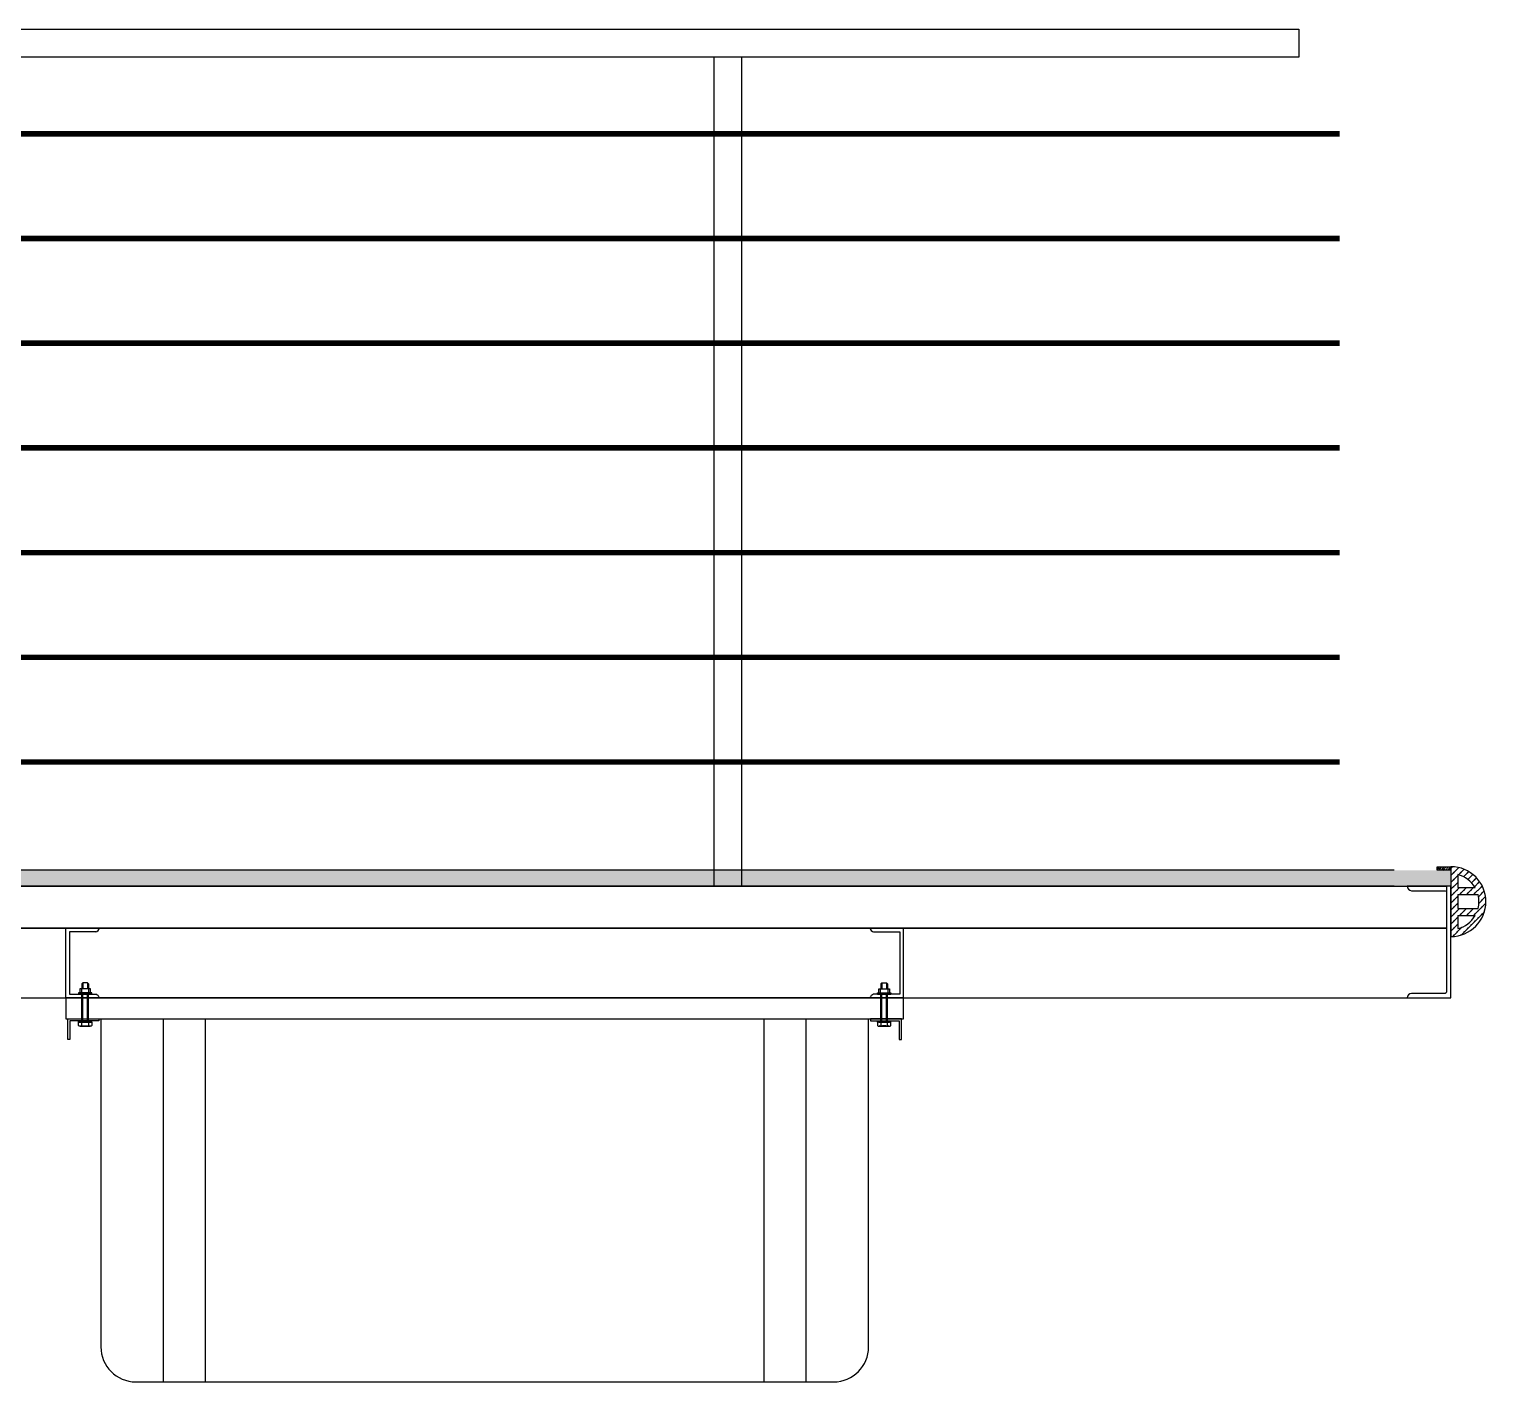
# Model space of a CAD drawing. Header units: millimetres. Extents: x -1871197 to -1180782, y 1281217 to 1543414.
# Drawn here: x -1209184 to -1207097, y 1460040 to 1461978 of the extents above; entities that cross this region are included whole.
import ezdxf

# ---------------------------------------------------------------- set-up
doc = ezdxf.new("R2010")
doc.units = ezdxf.units.MM
doc.header["$LTSCALE"] = 10
doc.layers.get('0').update_dxf_attribs({"linetype": 'CONTINUOUS'})
for name, color, linetype in [('W-_ANTICOLLISION防撞措施', 6, 'CONTINUOUS'), ('W-FLOAT_BOWL浮筒', 253, 'CONTINUOUS'), ('W-MOUNTING固定方式', 5, 'CONTINUOUS'), ('W-PLASTIC_RAILINGS塑木栏杆', 6, 'CONTINUOUS'), ('W-STEEL_FRAME钢架', 3, 'CONTINUOUS'), ('W-STEEL_KEEL钢龙骨', 5, 'CONTINUOUS'), ('W-WOOD_FLOOR木地板', 30, 'CONTINUOUS'), ('螺栓', 146, 'CONTINUOUS')]:
    doc.layers.add(name, color=color, linetype=linetype)

# ---------------------------------------------------------------- blocks, each defined once
blk = doc.blocks.new('fzt')
at = {"layer": 'W-_ANTICOLLISION防撞措施'}
h = blk.add_hatch(dxfattribs=at)
h.set_pattern_fill('橡胶', color=256, scale=2)
h.set_pattern_definition([(45, (-674363.89, -1918351.2674), (-5.000000133, 5.000000133), []), (135, (-674352.758, -1918351.2674), (-5.000000133, -5.000000133), [1.6, -5.471068])])
h.paths.add_polyline_path([(20, -100, 1), (20, 0)])
h.paths.add_polyline_path([(30, -11.3, -0.201283), (54.6, -30), (30, -30)], flags=16)
h.paths.add_polyline_path([(30, -40), (58.7, -40, -0.127017), (58.7, -60), (30, -60)], flags=16)
h.paths.add_polyline_path([(30, -70), (54.6, -70, -0.201283), (30, -88.7)], flags=16)
for p, q in [((0, -5), (4.1, 0)), ((0, -2.6), (2.1, 0)), ((2.9, -5), (7, 0)), ((6, -5), (10.2, 0)), ((9, -5), (13.1, 0)), ((12.3, -5), (16.5, 0)), ((15.8, -5), (20, 0)), ((20, 0), (20, -100)), ((22.4, -0.1), (22.4, 0)), ((1.5, -4.1), (0.6, -3.8)), ((1.4, -1.6), (0.8, -0.9)), ((2.6, -0.8), (3.6, -1.8)), ((3.5, -3.3), (4.7, -4)), ((7.9, -1.6), (9.2, -2.8)), ((8.9, -4.3), (9.9, -5.1)), ((11.2, -1.2), (12.2, -1.9)), ((13, -3.4), (14.2, -4.1)), ((16.7, -3.4), (17.3, -3.9)), ((18.3, -5), (20, -2.9)), ((19.4, -4.4), (18.8, -3.6)), ((19.3, -0.5), (19.6, -0.9)), ((30, -11.3), (30, -30)), ((30, -30), (54.6, -30)), ((30, -40), (58.7, -40)), ((30, -40), (30, -60)), ((30, -60), (58.7, -60)), ((30, -70), (54.6, -70)), ((30, -70), (30, -88.7))]:
    blk.add_line(p, q, dxfattribs=at)
blk.add_lwpolyline([(20, -5), (0, -5), (0, 0), (20, 0)], close=True, dxfattribs=at)
for radius, start, end in [(50, 270, 90), (40, 30, 75.5225), (40, 345.5225, 14.4775), (40, 284.4775, 330)]:
    blk.add_arc((20, -50), radius, start, end, dxfattribs=at)
blk = doc.blocks.new('0102_1_1')
at = {"layer": 'W-FLOAT_BOWL浮筒'}
for p, q in [((-1521614.8, 1203298.6), (-1521614.8, 1203268.6)), ((-1520414.8, 1203298.6), (-1521614.8, 1203298.6)), ((-1520414.8, 1203268.6), (-1520414.8, 1203298.6)), ((-1521614.8, 1203268.6), (-1521564.8, 1203268.6)), ((-1521564.8, 1203268.6), (-1520464.8, 1203268.5)), ((-1520464.8, 1203268.5), (-1520414.8, 1203268.6))]:
    blk.add_line(p, q, dxfattribs=at)
at = {"layer": 'W-FLOAT_BOWL浮筒', "lineweight": -3}
for p, q in [((-1521564.8, 1203268.6), (-1521564.8, 1202798.6)), ((-1521474.8, 1202748.6), (-1521474.8, 1203268.6)), ((-1521414.8, 1202748.6), (-1521414.8, 1203268.6)), ((-1520614.8, 1203268.6), (-1520614.8, 1202748.6)), ((-1520554.8, 1203268.6), (-1520554.8, 1202748.6)), ((-1520464.8, 1202798.6), (-1520464.8, 1203268.6)), ((-1521514.8, 1202748.6), (-1520514.8, 1202748.6))]:
    blk.add_line(p, q, dxfattribs=at)
for centre, start, end in [((-1521514.8, 1202798.6), 180, 270), ((-1520514.8, 1202798.6), 270, 0)]:
    blk.add_arc(centre, 50, start, end, dxfattribs=at)
blk = doc.blocks.new('ls1_1_1_1')
at = {"layer": '螺栓'}
for p, q in [((-3.4, 0), (-4.8, -1.4)), ((-3.4, 0), (-3.4, -8.6)), ((3.4, 0), (-3.4, 0)), ((3.4, 0), (3.4, -8.6)), ((3.4, 0), (4.8, -1.4)), ((9.6, -14.4), (-9.6, -14.4)), ((-9.6, -14.4), (-9.6, -16.3)), ((9.6, -16.3), (-9.6, -16.3)), ((7.7, -8.6), (-7.7, -8.6)), ((-7.7, -8.6), (-7.7, -14.4)), ((-5.2, -8.6), (-5.2, -14.4)), ((-4.8, -1.4), (-4.8, -8.6)), ((-4.8, -56.4), (-4.8, -16.3)), ((-3.4, -56.4), (-3.4, -16.3)), ((3.4, -56.4), (3.4, -16.3)), ((4.8, -1.4), (4.8, -8.6)), ((4.8, -56.4), (4.8, -16.3)), ((5.2, -14.4), (5.2, -8.6)), ((7.7, -14.4), (7.7, -8.6)), ((9.6, -16.3), (9.6, -14.4)), ((-9.6, -61.2), (-9.6, -54.8)), ((9.6, -54.8), (-9.6, -54.8)), ((-9.6, -56.4), (9.6, -56.4)), ((-9.6, -61.2), (-8.6, -62.2)), ((8.6, -62.2), (-8.6, -62.2)), ((7.7, -56.4), (-7.7, -56.4)), ((-7.2, -62.2), (7.2, -62.2)), ((-4.8, -62.2), (-4.8, -56.4)), ((4.8, -56.4), (4.8, -62.2)), ((9.6, -61.2), (8.6, -62.2)), ((9.6, -56.4), (9.6, -54.8)), ((9.6, -56.4), (9.6, -61.2))]:
    blk.add_line(p, q, dxfattribs=at)
blk = doc.blocks.new('ls1_1_1_1_1')
at = {"layer": '螺栓'}
for p, q in [((-3.4, 0), (-4.8, -1.4)), ((-3.4, 0), (-3.4, -8.6)), ((-3.4, 0), (3.4, 0)), ((3.4, 0), (4.8, -1.4)), ((3.4, 0), (3.4, -8.6)), ((-9.6, -14.4), (9.6, -14.4)), ((-9.6, -16.3), (-9.6, -14.4)), ((-9.6, -16.3), (9.6, -16.3)), ((-7.7, -14.4), (-7.7, -8.6)), ((-7.7, -8.6), (7.7, -8.6)), ((-5.2, -14.4), (-5.2, -8.6)), ((-4.8, -1.4), (-4.8, -8.6)), ((-4.8, -56.4), (-4.8, -16.3)), ((-3.4, -56.4), (-3.4, -16.3)), ((3.4, -56.4), (3.4, -16.3)), ((4.8, -1.4), (4.8, -8.6)), ((4.8, -56.4), (4.8, -16.3)), ((5.2, -8.6), (5.2, -14.4)), ((7.7, -8.6), (7.7, -14.4)), ((9.6, -14.4), (9.6, -16.3)), ((-9.6, -56.4), (-9.6, -54.8)), ((-9.6, -54.8), (9.6, -54.8)), ((-9.6, -56.4), (-9.6, -61.2)), ((9.6, -56.4), (-9.6, -56.4)), ((-9.6, -61.2), (-8.6, -62.2)), ((-8.6, -62.2), (8.6, -62.2)), ((-7.7, -56.4), (7.7, -56.4)), ((7.2, -62.2), (-7.2, -62.2)), ((-4.8, -56.4), (-4.8, -62.2)), ((4.8, -62.2), (4.8, -56.4)), ((9.6, -61.2), (8.6, -62.2)), ((9.6, -61.2), (9.6, -54.8))]:
    blk.add_line(p, q, dxfattribs=at)
blk = doc.blocks.new('*U335')
at = {"layer": 'W-PLASTIC_RAILINGS塑木栏杆', "color": 5, "const_width": 8}
blk.add_lwpolyline([(-2045.1, 0), (2045.1, 0)], dxfattribs=at)
blk = doc.blocks.new('*U336')
at = {"layer": 'W-STEEL_KEEL钢龙骨', "color": 0, "linetype": 'ByBlock', "lineweight": -2, "transparency": 16777216}
for p in [(0, 900), (0, 750), (0, 600), (0, 450), (0, 300), (0, 150), (0, 0)]:
    blk.add_blockref('*U335', p, dxfattribs=at)

msp = doc.modelspace()

# ---------------------------------------------------------------- hatches: boundary and pattern name
at = {"layer": 'W-WOOD_FLOOR木地板'}
h = msp.add_hatch(dxfattribs=at)
h.set_pattern_fill('木纹01', color=256, scale=80)
h.set_pattern_definition([(0, (-2805214.66, -941978.07), (320, 320), [16, -304]), (0, (-2805438.66, -941946.07), (320, 320), [32, -288]), (0, (-2805230.66, -941930.07), (320, 320), [16, -304]), (0, (-2805422.66, -941898.07), (320, 320), [16, -304]), (0, (-2805230.66, -941882.07), (320, 320), [16, -304]), (0, (-2805406.66, -941866.07), (320, 320), [16, -304]), (0, (-2805230.66, -941850.07), (320, 320), [16, -304]), (0, (-2805406.66, -941818.07), (320, 320), [16, -176, 16, -112]), (0, (-2805406.66, -941786.07), (320, 320), [32, -160, 16, -112]), (0, (-2805422.66, -941738.07), (320, 320), [16, -48, 16, -128, 16, -96]), (0, (-2805438.66, -941706.07), (320, 320), [16, -64, 32, -208]), (0, (-2805230.66, -941690.07), (320, 320), [16, -304]), (0, (-2805438.66, -941674.07), (320, 320), [16, -80, 16, -208]), (45, (-2805470.66, -941978.07), (0, 320), [45.25472, -407.29362]), (45, (-2805198.66, -941978.07), (0, 320), [90.509664, -362.038676]), (45, (-2805198.66, -941818.07), (0, 320), [22.6272, -429.92114]), (45, (-2805470.66, -941786.07), (0, 320), [67.88224, -384.6661]), (45, (-2805198.66, -941786.07), (0, 320), [113.137088, -339.411252]), (45, (-2805198.66, -941738.07), (0, 320), [67.88224, -384.6661]), (315, (-2805262.66, -941706.07), (320, -7e-14), [22.6272, -429.92114]), (315, (-2805374.66, -941962.07), (320, -7e-14), [45.25472, -407.29362]), (315, (-2805358.66, -941834.07), (320, -7e-14), [45.25472, -407.29362]), (315, (-2805262.66, -941898.07), (320, -7e-14), [45.25472, -407.29362]), (315, (-2805278.66, -941770.07), (320, -7e-14), [45.25472, -407.29362]), (315, (-2805262.66, -941738.07), (320, -7e-14), [67.88224, -384.6661]), (315, (-2805342.66, -941930.07), (320, -7e-14), [67.88224, -384.6661]), (315, (-2805294.66, -941914.07), (320, -7e-14), [67.88224, -384.6661]), (315, (-2805342.66, -941802.07), (320, -7e-14), [67.88224, -384.6661]), (315, (-2805310.66, -941786.07), (320, -7e-14), [67.88224, -384.6661]), (26.565051, (-2805454.66, -941914.07), (320, 1e-07), [35.777085, -679.764666]), (26.565051, (-2805214.66, -941930.07), (320, 1e-07), [143.108352, -572.4334]), (26.565051, (-2805214.66, -941882.07), (320, 1e-07), [143.108352, -572.4334]), (26.565051, (-2805214.66, -941850.07), (320, 1e-07), [143.10848, -214.4, 71.5552, -286.478073]), (26.565051, (-2805182.66, -941802.07), (320, 1e-07), [35.777085, -679.764666]), (26.565051, (-2805470.66, -941690.07), (320, 1e-07), [35.777085, -679.764666]), (26.565051, (-2805214.66, -941690.07), (320, 1e-07), [71.554176, -643.987577]), (333.434949, (-2805294.66, -941978.07), (320, -1e-07), [71.554176, -643.987577]), (333.434949, (-2805406.66, -941898.07), (320, -1e-07), [71.554176, -643.987577]), (333.434949, (-2805406.66, -941946.07), (320, -1e-07), [35.777085, -679.763577]), (333.434949, (-2805390.66, -941866.07), (320, -1e-07), [107.331264, -608.21049]), (333.434949, (-2805326.66, -941866.07), (320, -1e-07), [71.554176, -643.987577]), (333.434949, (-2805294.66, -941850.07), (320, -1e-07), [71.554176, -643.987577]), (333.434949, (-2805390.66, -941818.07), (320, -1e-07), [35.777085, -679.763577]), (333.434949, (-2805374.66, -941786.07), (320, -1e-07), [35.777085, -679.763577]), (333.434949, (-2805246.66, -941722.07), (320, -1e-07), [35.777085, -679.763577]), (333.434949, (-2805262.66, -941834.07), (320, -1e-07), [35.777085, -679.763577]), (333.434949, (-2805406.66, -941738.07), (320, -1e-07), [107.331264, -608.21049]), (333.434949, (-2805422.66, -941706.07), (320, -1e-07), [71.554176, -643.987577]), (333.434949, (-2805246.66, -941802.07), (320, -1e-07), [35.776, -321.984, 35.776, -322.005753]), (333.434949, (-2805342.66, -941738.07), (320, -1e-07), [71.554176, -643.987577]), (333.434949, (-2805326.66, -941706.07), (320, -1e-07), [71.554176, -643.987577]), (333.434949, (-2805422.66, -941674.07), (320, -1e-07), [71.554176, -643.987577]), (333.434949, (-2805326.66, -941674.07), (320, -1e-07), [71.554176, -643.987577])])
h.paths.add_polyline_path([(-1211730.2, 1460772.9), (-1211730.2, 1460749.9), (-1207147.2, 1460749.9), (-1207147.2, 1460772.9)])

# ---------------------------------------------------------------- linework, layer by layer
at = {"layer": 'W-MOUNTING固定方式'}
for p, q in [((-1209128.8, 1460530.4), (-1209128.8, 1460559.9)), ((-1209128.8, 1460559.9), (-1209084.4, 1460559.9)), ((-1209084.4, 1460556.9), (-1209125.8, 1460556.9)), ((-1209125.8, 1460556.9), (-1209125.8, 1460530.4)), ((-1209084.4, 1460559.9), (-1209084.4, 1460556.9)), ((-1207934.6, 1460559.9), (-1207979, 1460559.9)), ((-1207979, 1460559.9), (-1207979, 1460556.9)), ((-1207979, 1460556.9), (-1207937.6, 1460556.9)), ((-1207937.6, 1460556.9), (-1207937.6, 1460530.4)), ((-1207934.6, 1460530.4), (-1207934.6, 1460559.9)), ((-1209125.8, 1460530.4), (-1209128.8, 1460530.4)), ((-1207937.6, 1460530.4), (-1207934.6, 1460530.4))]:
    msp.add_line(p, q, dxfattribs=at)
at = {"layer": 'W-PLASTIC_RAILINGS塑木栏杆'}
msp.add_lwpolyline([(-1211397, 1461977.9), (-1207365.3, 1461977.9), (-1207365.3, 1461937.9), (-1211397, 1461937.9)], dxfattribs=at)
msp.add_lwpolyline([(-1208203.3, 1460749.9), (-1208163.3, 1460749.9), (-1208163.3, 1461937.9), (-1208203.3, 1461937.9)], close=True, dxfattribs=at)
at = {"layer": 'W-STEEL_FRAME钢架'}
for p, q in [((-1207228.6, 1460689.9), (-1211594.4, 1460689.9)), ((-1209131.7, 1460589.9), (-1209131.7, 1460689.9)), ((-1209131.7, 1460689.9), (-1209083.7, 1460689.9)), ((-1209089, 1460684.6), (-1209126.4, 1460684.6)), ((-1209126.4, 1460684.6), (-1209126.4, 1460595.2)), ((-1209083.7, 1460689.9), (-1209083.7, 1460689.9)), ((-1207931.7, 1460689.9), (-1207979.7, 1460689.9)), ((-1207979.7, 1460689.9), (-1207979.7, 1460689.9)), ((-1207974.4, 1460684.6), (-1207937, 1460684.6)), ((-1207937, 1460684.6), (-1207937, 1460595.2)), ((-1207931.7, 1460589.9), (-1207931.7, 1460689.9)), ((-1211594.4, 1460589.9), (-1207147.2, 1460589.9)), ((-1209083.7, 1460589.9), (-1209131.7, 1460589.9)), ((-1209126.4, 1460595.2), (-1209089, 1460595.2)), ((-1207979.7, 1460589.9), (-1207931.7, 1460589.9)), ((-1207937, 1460595.2), (-1207974.4, 1460595.2))]:
    msp.add_line(p, q, dxfattribs=at)
msp.add_lwpolyline([(-1207203.7, 1460596.4, 0.320315), (-1207210.2, 1460589.9), (-1207147.2, 1460589.9), (-1207147.2, 1460749.9), (-1207210.2, 1460749.9, 0.320315), (-1207203.7, 1460743.4), (-1207155.7, 1460743.4, -0.385024), (-1207153.7, 1460741.2), (-1207153.7, 1460598.6, -0.385024), (-1207155.7, 1460596.4), (-1207203.7, 1460596.4)], format="xyb", dxfattribs=at)
for centre, start, end in [((-1209090.7, 1460691.6), 283.5949, 346.4051), ((-1207972.7, 1460691.6), 193.5949, 256.4051), ((-1209090.7, 1460588.2), 13.5949, 76.4051), ((-1207972.7, 1460588.2), 103.5949, 166.4051)]:
    msp.add_arc(centre, 7.19, start, end, dxfattribs=at)
at = {"layer": 'W-STEEL_KEEL钢龙骨'}
for p, q in [((-1207228.6, 1460749.9), (-1211594.4, 1460749.9)), ((-1211663.7, 1460689.9), (-1207153.7, 1460689.9))]:
    msp.add_line(p, q, dxfattribs=at)
msp.add_lwpolyline([(-1211670.2, 1460749.9), (-1207153.7, 1460749.9), (-1207153.7, 1460689.9), (-1211670.2, 1460689.9)], close=True, dxfattribs=at)
at = {"layer": 'W-WOOD_FLOOR木地板'}
for p, q in [((-1207228.6, 1460772.9), (-1211594.4, 1460772.9)), ((-1211594.4, 1460749.9), (-1207228.6, 1460749.9))]:
    msp.add_line(p, q, dxfattribs=at)
at = {"layer": '螺栓'}
for points in [[(-1209111.4, 1460549.6), (-1209110.6, 1460550), (-1209109.6, 1460549.9), (-1209108.8, 1460549.4)], [(-1209108.8, 1460549.4), (-1209105.7, 1460550.4), (-1209102.3, 1460550.4), (-1209099.2, 1460549.4)], [(-1209099.3, 1460549.4), (-1209098.5, 1460549.9), (-1209097.5, 1460550), (-1209096.7, 1460549.6)], [(-1207964.1, 1460549.4), (-1207964.9, 1460549.9), (-1207965.9, 1460550), (-1207966.7, 1460549.6)], [(-1207954.6, 1460549.4), (-1207957.7, 1460550.4), (-1207961.1, 1460550.4), (-1207964.2, 1460549.4)], [(-1207952, 1460549.6), (-1207952.8, 1460550), (-1207953.8, 1460549.9), (-1207954.6, 1460549.4)]]:
    msp.add_open_spline(points, degree=3, dxfattribs=at)

# ---------------------------------------------------------------- block references
msp.add_blockref('fzt', (-1207167.2, 1460777.9))
at = {"color": 0}
msp.add_blockref('0102_1_1', (312483.2, 257291.3), dxfattribs=at)
at = {"layer": 'W-STEEL_FRAME钢架'}
for name, p in [('ls1_1_1_1', (-1209104, 1460611.5)), ('ls1_1_1_1_1', (-1207959.3, 1460611.5))]:
    msp.add_blockref(name, p, dxfattribs=at)
at = {"layer": 'W-STEEL_KEEL钢龙骨'}
msp.add_blockref('*U336', (-1209351.9, 1460927.9), dxfattribs=at)

doc.saveas('drawing.dxf')
